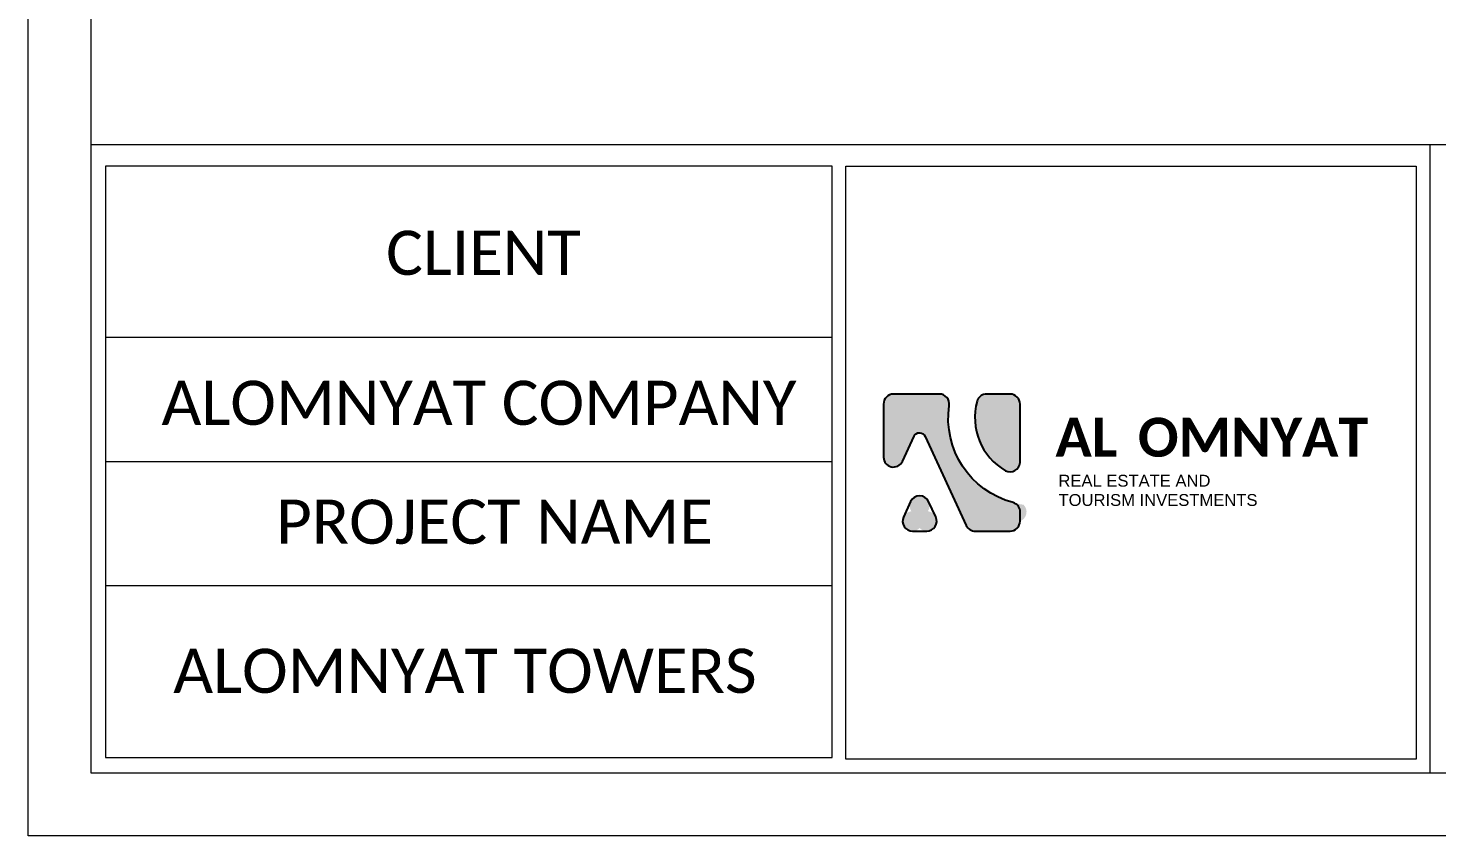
# Model space of a CAD drawing. Header units: inches. Extents: x 31 to 716, y 21 to 143.
# Drawn here: x 206.24 to 250.75, y 21.21 to 46.71 of the extents above; entities that cross this region are included whole.
import ezdxf

# ---------------------------------------------------------------- set-up
doc = ezdxf.new("R2010")
doc.units = ezdxf.units.IN
doc.header["$MEASUREMENT"] = 0
doc.layers.add('Sheet_Borders', color=7, linetype='Continuous', lineweight=5)
doc.styles.add('Arial_1', font='arial.ttf', dxfattribs={"height": 0.45})
doc.styles.add('RA CALIBRI REGULAR', font='calibril.ttf')
doc.styles.get("Standard").update_dxf_attribs({"font": 'arial.ttf'})

# ---------------------------------------------------------------- blocks, each defined once
blk = doc.blocks.new('sheet')
at = {"true_color": 0x293189}
h = blk.add_hatch(color=177, dxfattribs=at)
h.dxf.hatch_style = 1
h.paths.add_polyline_path([(-418.734, 40.158, 0.414214), (-418.845, 40.046), (-418.845, 39.448, 0.802913), (-418.633, 39.401), (-418.502, 39.683, -0.639253), (-418.375, 39.682), (-417.915, 38.681, 0.29294), (-417.813, 38.616), (-417.42, 38.616, 0.414214), (-417.308, 38.728, 0.553295), (-417.269, 38.913, -0.417813), (-418.106, 40.034, 0.459795), (-418.218, 40.158)])
at = {"true_color": 0x4554a5}
h = blk.add_hatch(color=175, dxfattribs=at)
h.dxf.hatch_style = 1
h.paths.add_polyline_path([(-417.472, 39.295, 0.584571), (-417.308, 39.402), (-417.308, 40.046, 0.414214), (-417.42, 40.158), (-417.702, 40.158, 0.291504), (-417.79, 40.082, 0.342448)])
at = {"true_color": 0x000000}
h = blk.add_hatch(color=18, dxfattribs=at)
h.dxf.hatch_style = 1
h.paths.add_polyline_path([(-418.439, 38.651, 1.441321), (-418.347, 38.839, 1.901432), (-418.531, 38.839, 1.434024)])
at = {"color": 177, "true_color": 0x293189}
blk.add_lwpolyline([(-418.213, 40.158), (-418.734, 40.158, 0.414214), (-418.845, 40.046), (-418.845, 39.448, 0.802913), (-418.633, 39.401), (-418.502, 39.683, -0.639253), (-418.375, 39.682), (-417.915, 38.681, 0.29294), (-417.813, 38.616), (-417.42, 38.616, 0.414214), (-417.308, 38.728), (-417.308, 38.848, 0.289965), (-417.387, 38.937, -0.381068), (-418.106, 40.029, 0.471384), (-418.218, 40.158)], format="xyb", dxfattribs=at)
at = {"color": 175, "true_color": 0x4554a5}
blk.add_lwpolyline([(-417.308, 39.387), (-417.308, 40.046, 0.414214), (-417.42, 40.158), (-417.702, 40.158, 0.303813), (-417.791, 40.078, 0.340476), (-417.472, 39.295, 0.541809)], format="xyb", close=True, dxfattribs=at)
blk.add_lwpolyline([(-418.257, 38.775), (-418.338, 38.949, 0.63847), (-418.541, 38.949), (-418.621, 38.774, 0.547105), (-418.519, 38.616), (-418.358, 38.616, 0.548839)], format="xyb", close=True)
at = {"layer": 'Sheet_Borders', "linetype": 'Continuous', "lineweight": 0}
for p, q in [((-428.475, 35.187), (-428.475, 77.192)), ((-412.694, 42.966), (-412.694, 35.894)), ((-419.424, 40.796), (-427.606, 40.796)), ((-419.424, 39.395), (-427.606, 39.395)), ((-427.606, 38.003), (-419.424, 38.003)), ((-369.075, 35.187), (-428.475, 35.187)), ((-369.075, 35.187), (-428.475, 35.187))]:
    blk.add_line(p, q, dxfattribs=at)
for points in [[(-428.475, 35.187), (-428.475, 77.192), (-369.075, 77.192), (-369.075, 35.187)], [(-419.424, 36.07), (-419.424, 42.721), (-427.606, 42.721), (-427.606, 36.07)], [(-412.85, 42.721), (-412.85, 36.051), (-419.268, 36.051), (-419.268, 42.721)]]:
    blk.add_lwpolyline(points, close=True, dxfattribs=at)
blk.add_lwpolyline([(-369.782, 36.993, -0.535199), (-371.912, 35.751, 0.114143), (-372.533, 35.894), (-427.768, 35.894), (-427.768, 76.484), (-369.782, 76.484), (-369.782, 36.993)], format="xyb", dxfattribs=at)
for points in [[(-427.768, 35.894), (-427.768, 76.484), (-369.782, 76.484)], [(-427.768, 42.966), (-427.768, 42.966), (-369.782, 42.966)]]:
    blk.add_lwpolyline(points, dxfattribs=at)
at = {"char_height": 0.43904, "attachment_point": 1}
for s, width, insert in [('{\\fCandara|b1|i0|c0|p34;\\C256;\\c0;AL} ', 0.43904, (-416.91, 39.892)), ('{\\fCandara|b1|i0|c0|p34;\\C256;\\c0;OMNYAT}', 2.78249, (-415.981, 39.892))]:
    blk.add_mtext_dynamic_manual_height_columns(s, width=width, gutter_width=2.195, heights=[0], dxfattribs=dict(at, insert=insert))
at = {"insert": (-416.876, 39.25), "char_height": 0.13365, "attachment_point": 1, "style": 'Arial_1'}
blk.add_mtext_dynamic_manual_height_columns('\\pxsm1;{\\C256;\\c0;REAL ESTATE AND}', width=2.81151, gutter_width=0.686, heights=[0.417], dxfattribs=at)
at = {"insert": (-416.875, 39.033), "char_height": 0.13365, "width": 2.81151, "attachment_point": 1, "style": 'Arial_1'}
blk.add_mtext('TOURISM INVESTMENTS', dxfattribs=at)
at = {"layer": 'Sheet_Borders', "linetype": 'Continuous', "lineweight": 0, "style": 'RA CALIBRI REGULAR'}
for s, height, p in [('CLIENT', 0.4975, (-424.445, 41.499)), ('ALOMNYAT COMPANY', 0.49749, (-426.974, 39.811)), ('PROJECT NAME', 0.49749, (-425.683, 38.473)), ('ALOMNYAT TOWERS', 0.49749, (-426.842, 36.795))]:
    blk.add_text(s, height=height, dxfattribs=at).set_placement(p)

msp = doc.modelspace()

# ---------------------------------------------------------------- block references
at = {"xscale": 2.806686943968982, "yscale": 2.806686943968982, "zscale": 2.806686943968982}
msp.add_blockref('sheet', (1408.834, -77.555), dxfattribs=at)

doc.saveas('drawing.dxf')
